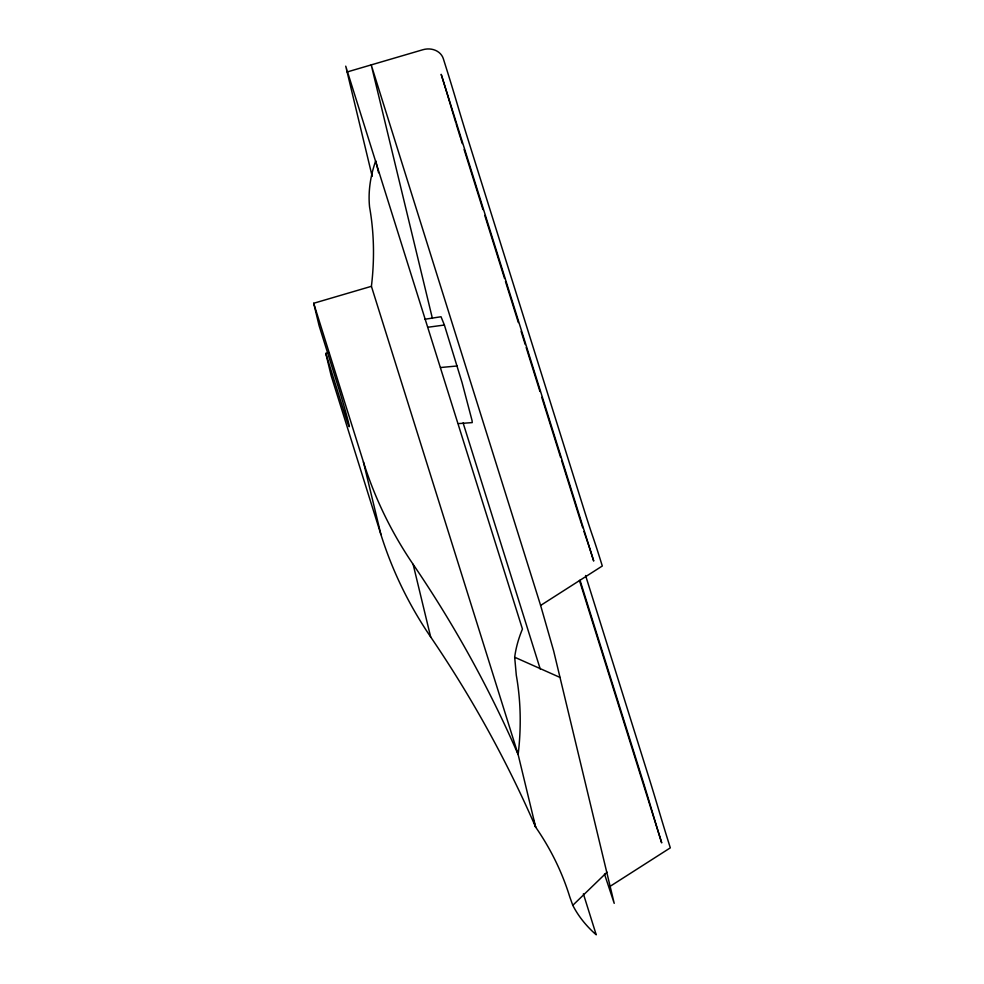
<?xml version="1.0" encoding="UTF-8"?>
<svg xmlns="http://www.w3.org/2000/svg" width="984" height="984" viewBox="0 0 984 984"><rect width="100%" height="100%" fill="white"/><g stroke="black" fill="none" stroke-linecap="round" stroke-linejoin="round"><path stroke-width="1.48" d="M583.377 893.829L596.218 934.8A315.04 164.143 -17.4 0 1 572.786 905.305L607.042 872.181M604.496 874.099L614.213 903.349L553.66 650.965L540.622 605.443L602.306 565.997L600.166 559.146A71.537 2.128 73.6 0 0 592.602 535.997A71.537 2.128 73.6 0 1 585.037 512.848L466.871 135.792A71.537 2.128 73.6 0 1 457.252 104.107A71.537 2.128 73.6 0 0 447.634 72.41L443.329 58.708A16.839 14.354 -13.6 0 0 422.886 49.729L347.008 72.004M609.92 886.461L670.313 847.851L668.161 840.988A71.537 2.128 73.6 0 1 658.542 809.303A71.537 2.128 73.6 0 0 648.923 777.606L585.578 575.505M328.742 352.567L325.79 353.441L344.917 414.448A27.355 0.812 73.6 0 0 348.545 422.849A27.355 0.812 73.6 0 0 338.213 386.7L319.099 325.679L313.687 303.269L371.411 286.319A906.756 472.431 -17.4 0 0 369.578 207.07A318.988 166.198 -17.4 0 1 375.703 160.822L378.582 172.753M424.657 319.283L441.029 316.75L444.387 325.027L462.074 382.628L472.074 420.599L472.234 422.603L458.507 423.612M427.905 327.254L444.387 325.027M440.524 367.524L457.216 365.974M372.198 176.394L345.728 66.162L522.442 629.047A284.634 148.301 -17.4 0 0 514.681 657.238L560.044 677.447M572.786 905.305L569.773 896.904A906.756 472.431 -17.4 0 0 535.653 827.126A1542.752 1316.014 -13.6 0 0 430.648 636.919A522.356 445.58 -13.6 0 1 380.919 534.521L331.202 375.851L325.79 353.441M460.881 139.162L462.259 143.566M464.091 149.433L482.947 209.58M484.78 215.447L504.558 278.534M505.469 281.473L518.347 322.543M521.102 331.35L525.247 344.56M526.169 347.487L539.958 391.497M541.79 397.376L560.646 457.523M561.569 460.451L578.58 514.743M580.043 580.326L642.466 779.5A71.537 2.128 73.6 0 1 652.084 811.197A71.537 2.128 73.6 0 0 661.703 842.882L579.465 580.462M540.622 605.443L371.226 64.895L432.394 318.41M463.107 422.911L540.228 669.022M371.411 286.319L518.138 754.543L535.653 827.126L533.365 819.82M313.687 303.269L363.416 461.939L380.919 534.521M363.416 461.939A522.356 445.58 -13.6 0 0 413.132 564.336L430.648 636.919M514.681 657.238L516.305 675.295A906.756 472.431 -17.4 0 1 518.138 754.543A1542.752 1316.014 -13.6 0 0 413.132 564.336M586.144 537.891A71.537 2.128 73.6 0 1 593.709 561.04L441.176 74.317A71.537 2.128 73.6 0 1 450.795 106.001A71.537 2.128 73.6 0 0 453.686 115.706M460.414 137.698A71.537 2.128 73.6 0 1 458.901 132.815M458.507 131.573A71.537 2.128 73.6 0 1 456.133 123.812M455.727 122.471A71.537 2.128 73.6 0 1 454.091 117.071M585.812 536.932A71.537 2.128 73.6 0 1 585.111 534.89M584.742 533.808A71.537 2.128 73.6 0 1 583.967 531.52M582.749 527.793A71.537 2.128 73.6 0 1 581.876 525.112M581.433 523.734A71.537 2.128 73.6 0 1 580.031 519.367M579.674 518.236A71.537 2.128 73.6 0 1 578.949 515.923"/></g></svg>
